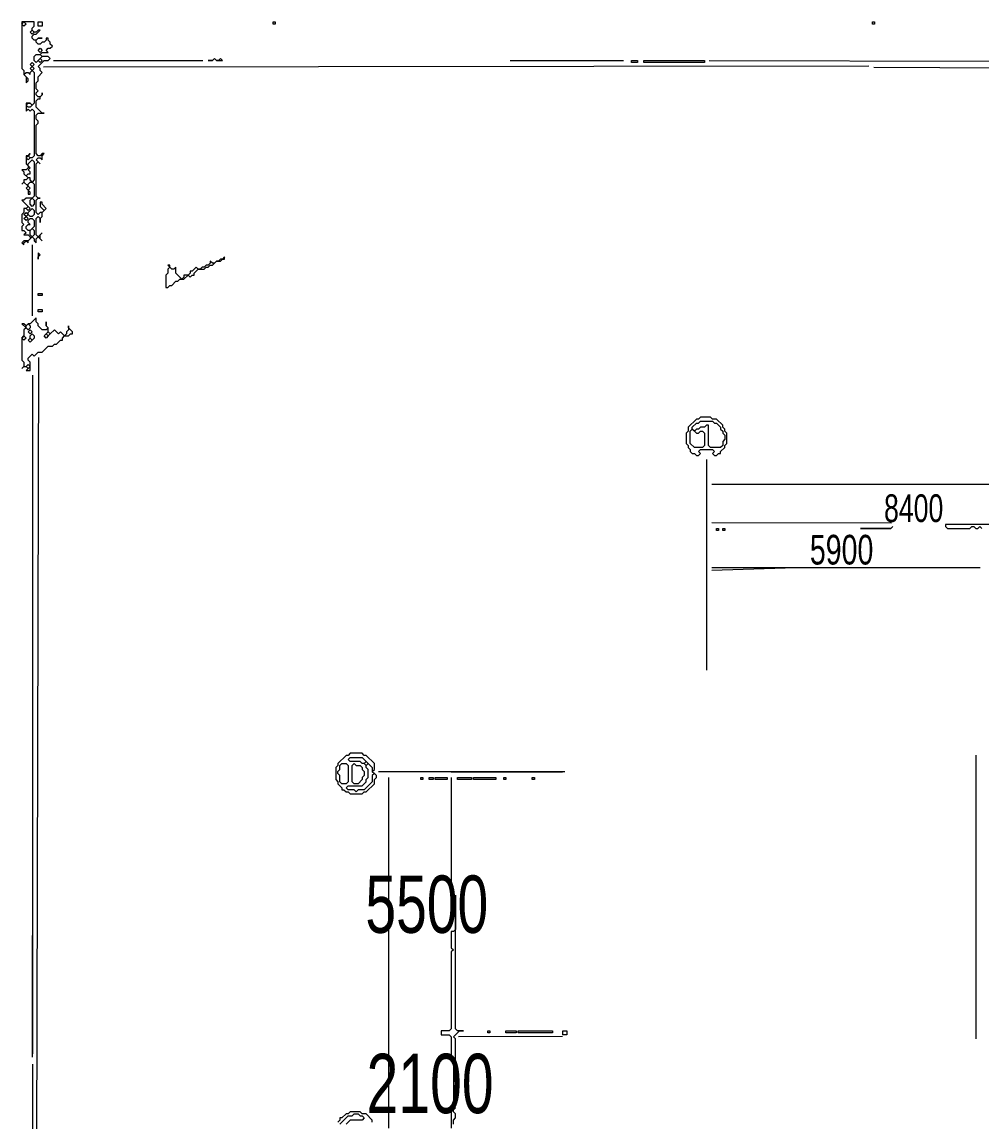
# Model space of a CAD drawing. Extents: x 10 to 1972, y 10 to 1392.
# Drawn here: x 10 to 484, y 850 to 1392 of the extents above; entities that cross this region are included whole.
import ezdxf

# ---------------------------------------------------------------- set-up
doc = ezdxf.new("R2010")
doc.units = 0
for name, color, linetype, lineweight in [('OCR_TEXT', 6, 'Continuous', 0), ('TRACE_CURVE', 6, 'Continuous', 0), ('TRACE_STRAIGHT', 5, 'Continuous', 0), ('TRACE_TEXT_SYMBOL', 6, 'Continuous', 0)]:
    doc.layers.add(name, color=color, linetype=linetype, lineweight=lineweight)
doc.styles.add('wqy-unicode', font='wqy-unicode.lff')

msp = doc.modelspace()

# ---------------------------------------------------------------- linework, layer by layer
at = {"layer": 'TRACE_CURVE', "color": 6}
for points in [[(10, 1392), (10, 1369), (11, 1368), (11, 1366), (12, 1365), (12, 1362), (13, 1363), (13, 1364), (11, 1366), (12, 1367), (13, 1367), (14, 1366), (14, 1367), (15, 1368), (16, 1367), (16, 1352), (15, 1351), (14, 1352), (12, 1352), (12, 1348), (13, 1349), (14, 1348), (15, 1349), (16, 1348), (16, 1326), (15, 1325), (14, 1325), (13, 1326), (14, 1327), (13, 1326), (12, 1326), (12, 1322), (13, 1321), (13, 1320), (12, 1319), (10, 1319), (11, 1318), (11, 1317), (13, 1315), (12, 1314), (11, 1314), (11, 1313), (10, 1312), (11, 1313), (13, 1311), (12, 1310), (13, 1309), (13, 1307), (14, 1307), (14, 1308), (13, 1309), (14, 1310), (13, 1311), (13, 1312), (14, 1313), (15, 1313), (16, 1312), (16, 1306), (15, 1305), (12, 1305), (11, 1304), (10, 1304), (13, 1301), (12, 1300)], [(16, 1383), (15, 1384), (15, 1385), (16, 1386), (17, 1386), (19, 1388), (18, 1388), (17, 1387), (16, 1387), (15, 1388), (15, 1389), (16, 1390), (16, 1392), (10, 1392)], [(20, 1326), (21, 1327), (20, 1327), (19, 1326), (18, 1326), (17, 1327), (17, 1341), (18, 1342), (18, 1343), (17, 1344), (17, 1346), (18, 1347), (21, 1347), (20, 1347), (17, 1350), (17, 1353), (18, 1354), (19, 1354), (19, 1355), (20, 1356), (20, 1357), (20, 1356), (19, 1355), (18, 1355), (17, 1356), (17, 1357), (18, 1358), (17, 1359), (17, 1362), (18, 1363), (18, 1365), (20, 1367), (19, 1368), (19, 1369), (18, 1370), (21, 1373), (23, 1373), (24, 1374), (23, 1375), (20, 1375), (19, 1376), (20, 1377), (23, 1377), (22, 1378), (23, 1379), (24, 1379), (25, 1380), (24, 1381), (24, 1382), (23, 1383), (23, 1384), (22, 1384), (22, 1383), (21, 1382), (20, 1382), (19, 1381), (18, 1381), (17, 1382), (17, 1383), (18, 1384), (20, 1384), (18, 1384), (17, 1383), (16, 1383)], [(12, 1300), (11, 1300), (11, 1298), (10, 1297), (10, 1293), (11, 1292), (10, 1291), (10, 1289), (11, 1289), (12, 1288), (11, 1287), (13, 1287), (14, 1286), (14, 1285), (13, 1284), (11, 1284), (10, 1283), (11, 1282), (11, 1283), (12, 1284), (13, 1283), (13, 1284), (15, 1286), (16, 1285), (16, 1284), (17, 1283), (17, 1285), (18, 1286), (20, 1284), (19, 1285), (19, 1287), (20, 1288), (18, 1286), (17, 1287), (17, 1295), (18, 1296), (19, 1295), (19, 1293), (19, 1295), (20, 1296), (20, 1298), (22, 1300), (20, 1302), (20, 1303), (19, 1303), (19, 1301), (21, 1299), (20, 1298), (19, 1298), (18, 1297), (17, 1298), (17, 1304), (18, 1305), (19, 1305), (18, 1305), (17, 1306), (17, 1322), (18, 1323), (19, 1322), (17, 1324), (18, 1325), (19, 1325), (20, 1324), (20, 1326)], [(540, 1144), (466, 1144), (466, 1143), (467, 1142), (478, 1142), (479, 1143), (480, 1143), (481, 1142), (482, 1142), (483, 1143), (484, 1142)], [(224, 961), (224, 944), (223, 943), (222, 943), (222, 935), (223, 934), (222, 933), (222, 895), (221, 894), (217, 894), (217, 892), (221, 892), (222, 891), (222, 880), (223, 879), (223, 856), (222, 855), (222, 846)], [(223, 848), (223, 850), (224, 851), (224, 853), (223, 854), (223, 855), (224, 856), (223, 857), (223, 858), (224, 859), (224, 890), (223, 891), (226, 894), (228, 894), (225, 894), (224, 895), (224, 961)]]:
    msp.add_lwpolyline(points, dxfattribs=at)
for points in [[(10, 1391), (11, 1392), (12, 1391), (11, 1390)], [(14, 1387), (15, 1388), (16, 1387), (15, 1386)], [(18, 1378), (19, 1379), (20, 1378), (19, 1377)], [(16, 1375), (17, 1376), (19, 1376), (20, 1375), (17, 1372), (16, 1373)], [(18, 1373), (19, 1374), (20, 1373), (19, 1372)], [(14, 1371), (15, 1372), (16, 1371), (15, 1370)], [(14, 1369), (15, 1370), (16, 1369), (15, 1368)], [(12, 1351), (13, 1352), (14, 1352), (15, 1351), (14, 1350), (13, 1350)], [(12, 1325), (13, 1326), (14, 1325), (13, 1324)], [(15, 1324), (16, 1323), (16, 1314), (15, 1313), (14, 1314), (14, 1315), (13, 1315), (12, 1316), (13, 1317), (14, 1317), (14, 1318), (13, 1319), (14, 1320), (13, 1321), (13, 1322)], [(14, 1304), (15, 1305), (16, 1304), (16, 1302), (15, 1301), (14, 1302)], [(11, 1297), (12, 1298), (13, 1297), (12, 1296)], [(12, 1300), (13, 1301), (14, 1300), (13, 1299)], [(15, 1300), (16, 1299), (16, 1297), (15, 1296), (14, 1296), (13, 1297), (13, 1298)], [(11, 1295), (12, 1296), (13, 1295), (12, 1294)], [(13, 1294), (14, 1295), (15, 1295), (16, 1294), (16, 1291), (14, 1289), (13, 1289), (12, 1290), (12, 1291), (13, 1292), (14, 1292), (13, 1293)], [(14, 1289), (15, 1290), (16, 1289), (16, 1287), (15, 1286), (14, 1287)]]:
    msp.add_lwpolyline(points, close=True, dxfattribs=at)
at = {"layer": 'TRACE_STRAIGHT', "color": 5}
for p, q in [((25.62, 1372.93), (99.38, 1372.99)), ((251, 1373), (307, 1373)), ((349.37, 1373.05), (488.13, 1372.69)), ((20.63, 1369.78), (428.13, 1370.28)), ((430.62, 1369.62), (1024.38, 1367.75)), ((15, 1282), (15, 1247)), ((15.8, 149.83), (18.29, 1226.38)), ((15.15, 1217.62), (15.15, 882.62)), ((348, 1176), (348, 1072)), ((350.63, 1163.82), (540.63, 1163.83)), ((350.62, 1144.96), (439.37, 1144.84)), ((350.62, 1122.77), (483.12, 1122.65)), ((350.62, 1121.46), (386.88, 1122.49)), ((481.09, 890.12), (481.11, 1030.12)), ((186, 1022), (278, 1022)), ((221.87, 1021.84), (276.88, 1021.86)), ((191, 1019), (191, 846)), ((222, 1019), (222, 962)), ((15, 941), (15, 881)), ((225.63, 891.21), (276.87, 891.44)), ((15.12, 877.63), (15.18, 841.37))]:
    msp.add_line(p, q, dxfattribs=at)
at = {"layer": 'TRACE_TEXT_SYMBOL', "color": 6}
for points in [[(18, 1392), (20, 1392), (20, 1390), (18, 1390)], [(134, 1392), (135, 1392), (135, 1391), (134, 1391)], [(430, 1392), (431, 1392), (431, 1391), (430, 1391)], [(105, 1374), (104, 1373), (102, 1373), (104, 1373), (105, 1374), (106, 1373), (109, 1373), (108, 1374), (107, 1373), (106, 1373)], [(311, 1373), (314, 1373), (314, 1372), (311, 1372)], [(317, 1373), (347, 1373), (347, 1372), (317, 1372)], [(18, 1278), (18, 1275), (18, 1276), (19, 1277)], [(110, 1276), (109, 1275), (108, 1275), (107, 1274), (106, 1274), (105, 1273), (104, 1273), (103, 1274), (103, 1273), (102, 1272), (101, 1272), (100, 1271), (99, 1271), (98, 1270), (97, 1270), (96, 1271), (94, 1269), (93, 1269), (93, 1268), (92, 1267), (90, 1267), (90, 1266), (89, 1265), (86, 1268), (86, 1271), (85, 1270), (84, 1270), (83, 1271), (83, 1272), (82, 1272), (83, 1271), (82, 1270), (82, 1268), (81, 1267), (81, 1261), (82, 1261), (83, 1262), (84, 1262), (86, 1264), (87, 1264), (88, 1265), (90, 1265), (92, 1267), (93, 1266), (94, 1267), (95, 1267), (95, 1268), (97, 1270), (100, 1270), (101, 1271), (102, 1271), (103, 1272), (104, 1272), (106, 1274), (108, 1274), (109, 1275), (110, 1275)], [(18, 1258), (20, 1258), (20, 1257), (18, 1257)], [(18, 1250), (20, 1250), (20, 1249), (18, 1249)], [(17, 1246), (14, 1243), (13, 1243), (12, 1242), (11, 1243), (10, 1243), (12, 1241), (11, 1240), (11, 1237), (10, 1236), (10, 1225), (11, 1224), (11, 1222), (10, 1221), (11, 1222), (12, 1222), (13, 1221), (12, 1220), (14, 1220), (14, 1224), (13, 1225), (13, 1226), (15, 1228), (16, 1227), (18, 1229), (20, 1229), (23, 1232), (25, 1232), (26, 1233), (27, 1233), (29, 1235), (30, 1235), (30, 1236), (31, 1237), (33, 1237), (34, 1238), (35, 1238), (35, 1239), (33, 1241), (33, 1242), (33, 1240), (32, 1239), (32, 1238), (31, 1237), (29, 1239), (28, 1238), (26, 1240), (24, 1238), (23, 1239), (23, 1241), (22, 1242), (22, 1244), (22, 1242), (23, 1241), (22, 1240), (20, 1240), (18, 1242), (18, 1243), (17, 1244)], [(12, 1242), (13, 1243), (14, 1242), (14, 1241), (13, 1240), (12, 1241)], [(10, 1236), (11, 1237), (12, 1236), (11, 1235)], [(13, 1239), (14, 1240), (15, 1239), (14, 1238)], [(14, 1237), (15, 1238), (16, 1237), (16, 1236), (15, 1235), (14, 1236)], [(21, 1237), (22, 1238), (23, 1237), (22, 1236)], [(22, 1238), (23, 1239), (24, 1238), (23, 1237)], [(13, 1235), (14, 1236), (15, 1235), (14, 1234)], [(12, 1222), (13, 1223), (14, 1222), (13, 1221)], [(345, 1197), (344, 1196), (343, 1196), (339, 1192), (339, 1190), (338, 1189), (338, 1184), (339, 1183), (339, 1182), (340, 1181), (340, 1180), (341, 1179), (342, 1179), (343, 1178), (344, 1178), (345, 1179), (344, 1180), (345, 1181), (351, 1181), (352, 1180), (351, 1179), (352, 1178), (353, 1178), (354, 1179), (355, 1179), (355, 1180), (357, 1182), (357, 1183), (358, 1184), (358, 1189), (357, 1190), (357, 1191), (356, 1192), (356, 1193), (353, 1196), (351, 1196), (350, 1197)], [(344, 1194), (345, 1195), (351, 1195), (352, 1194), (353, 1194), (355, 1192), (355, 1191), (356, 1190), (356, 1189), (357, 1188), (357, 1186), (356, 1185), (356, 1183), (355, 1182), (350, 1182), (349, 1183), (349, 1193), (348, 1193), (347, 1192), (345, 1192), (344, 1191), (343, 1191), (342, 1190), (341, 1191), (341, 1192), (343, 1194)], [(340, 1190), (341, 1191), (343, 1189), (344, 1189), (345, 1190), (346, 1190), (347, 1189), (347, 1183), (346, 1182), (342, 1182), (340, 1184)], [(353, 1142), (354, 1142), (354, 1141), (353, 1141)], [(356, 1142), (357, 1142), (357, 1141), (356, 1141)], [(440, 1143), (439, 1142), (424, 1142), (439, 1142)], [(172, 1031), (171, 1030), (170, 1030), (166, 1026), (166, 1025), (165, 1024), (165, 1018), (166, 1017), (166, 1016), (168, 1014), (168, 1013), (169, 1013), (170, 1012), (171, 1012), (172, 1011), (178, 1011), (179, 1012), (180, 1012), (184, 1016), (184, 1018), (185, 1019), (185, 1020), (183, 1022), (184, 1023), (184, 1026), (180, 1030), (179, 1030), (178, 1031)], [(167, 1025), (168, 1026), (170, 1026), (171, 1025), (171, 1017), (170, 1016), (168, 1016), (167, 1017), (167, 1020), (166, 1021), (166, 1022), (167, 1023)], [(180, 1025), (181, 1026), (183, 1024), (183, 1022), (184, 1021), (183, 1020), (183, 1017), (179, 1013), (176, 1013), (175, 1012), (174, 1013), (171, 1013), (170, 1014), (171, 1015), (178, 1015), (180, 1017), (180, 1018), (181, 1019), (181, 1023), (180, 1024)], [(171, 1028), (172, 1029), (178, 1029), (180, 1027), (179, 1026), (178, 1026), (177, 1027), (172, 1027)], [(173, 1025), (174, 1026), (175, 1025), (177, 1025), (178, 1024), (178, 1023), (179, 1022), (179, 1020), (178, 1019), (178, 1018), (176, 1016), (174, 1016), (173, 1017)], [(179, 1026), (180, 1027), (181, 1026), (180, 1025)], [(207, 1019), (208, 1019), (208, 1018), (207, 1018)], [(211, 1019), (213, 1019), (213, 1018), (211, 1018)], [(214, 1019), (220, 1019), (220, 1018), (214, 1018)], [(225, 1019), (232, 1019), (232, 1018), (225, 1018)], [(233, 1019), (244, 1019), (244, 1018), (233, 1018)], [(248, 1019), (249, 1019), (249, 1018), (248, 1018)], [(262, 1019), (263, 1019), (263, 1018), (262, 1018)], [(240, 894), (241, 894), (241, 893), (240, 893)], [(249, 894), (254, 894), (254, 893), (249, 893)], [(255, 894), (272, 894), (272, 893), (255, 893)], [(277, 894), (279, 894), (279, 892), (277, 892)]]:
    msp.add_lwpolyline(points, close=True, dxfattribs=at)
for points in [[(183, 849), (183, 850), (180, 853), (178, 853), (177, 854), (172, 854), (171, 853), (170, 853), (168, 851), (167, 851), (167, 850), (166, 849)], [(167, 848), (171, 852), (173, 852), (174, 853), (176, 853), (177, 852), (178, 852), (179, 851), (178, 850), (172, 850), (170, 848)]]:
    msp.add_lwpolyline(points, dxfattribs=at)

# ---------------------------------------------------------------- texts
at = {"layer": 'OCR_TEXT', "color": 6, "style": 'wqy-unicode', "width": 0.72}
for s, height, p in [('8400', 13.666, (435.67, 1145.18)), ('5900', 14.642, (399.04, 1124.2)), ('5500', 28.308, (179.58, 942.38)), ('2100', 29.284, (180.16, 853.39))]:
    msp.add_text(s, height=height, dxfattribs=at).set_placement(p)

doc.saveas('drawing.dxf')
